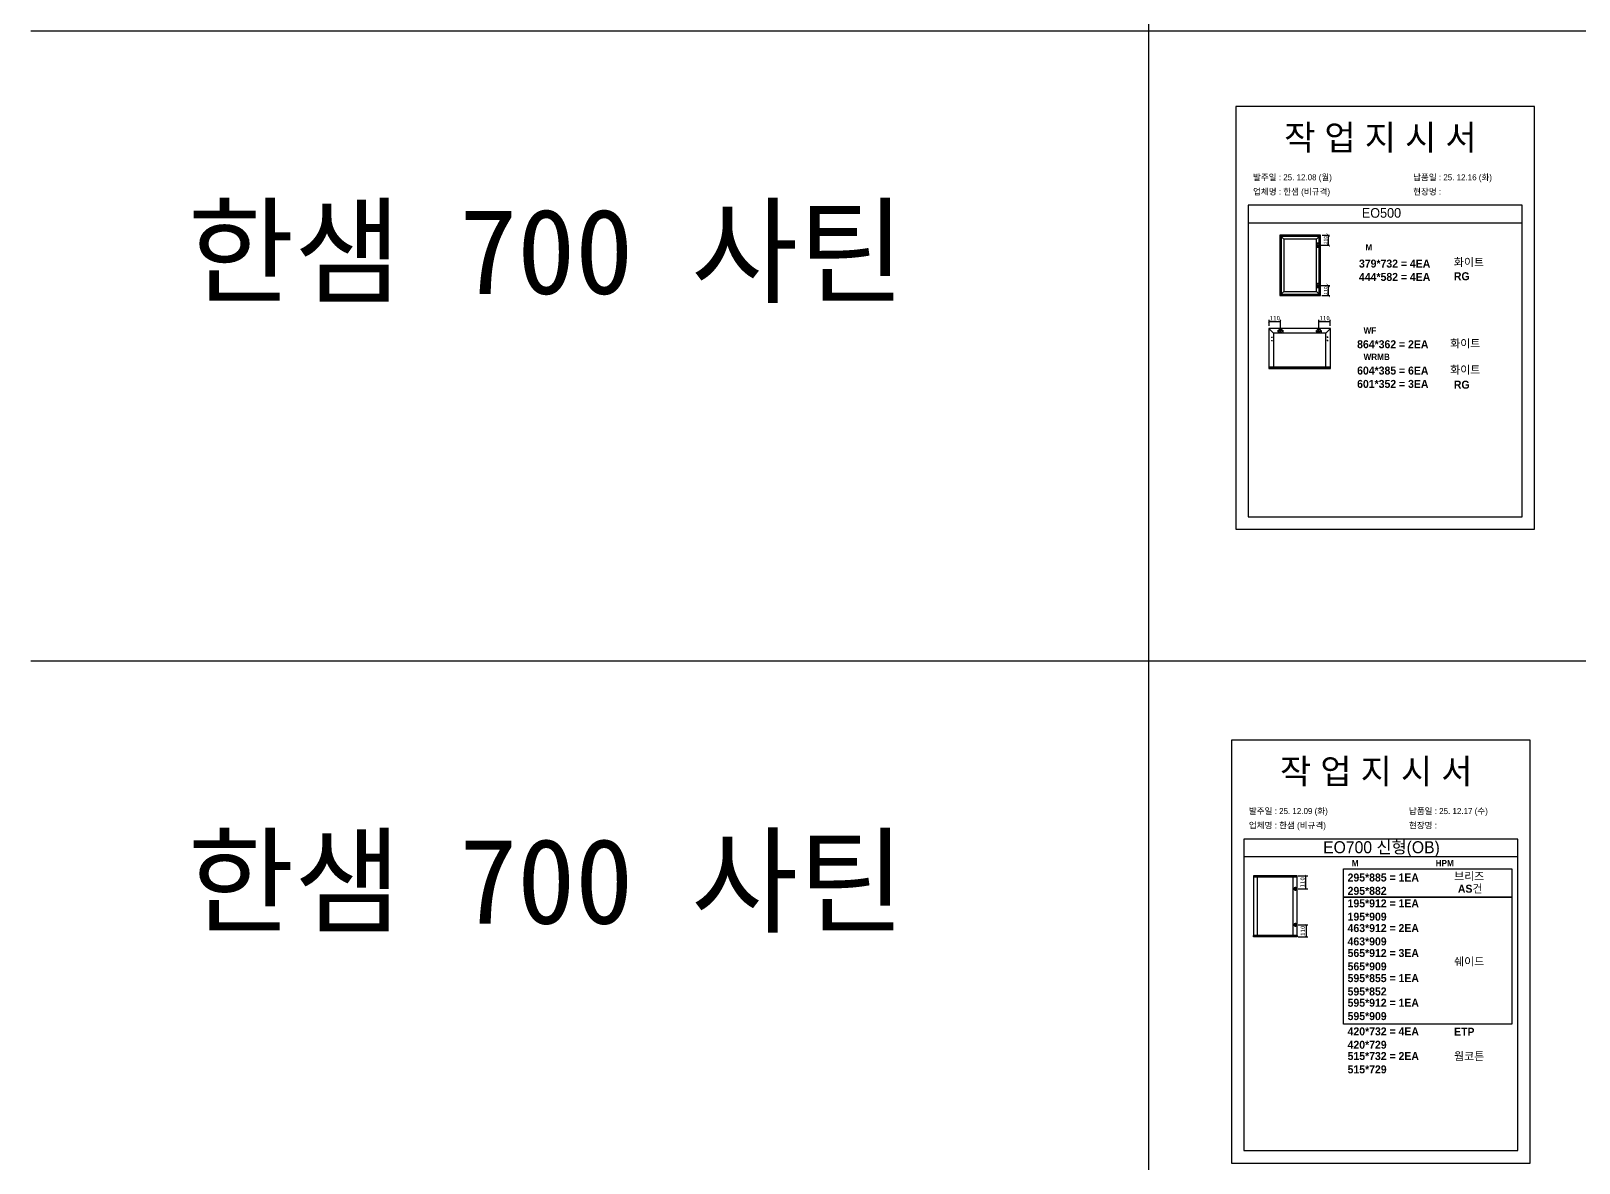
# Model space of a CAD drawing. Header units: millimetres. Extents: x -44117 to 256353, y -2095463 to 65325.
# Drawn here: x 104016 to 112720, y -544917 to -538555 of the extents above; entities that cross this region are included whole.
import ezdxf

# ---------------------------------------------------------------- set-up
doc = ezdxf.new("R2010")
doc.units = ezdxf.units.MM
doc.header["$LTSCALE"] = 10
doc.layers.add('Layer1', color=7, linetype='Continuous', lineweight=70)
doc.styles.add('MtX_Gulim', font='')
doc.styles.get('MtX_Gulim').set_extended_font_data('Gulim', bold=True)
doc.dimstyles.new('ISO-25', dxfattribs={"dimtxt": 2.5, "dimasz": 2.5, "dimexe": 1, "dimexo": 1, "dimtad": 1, "dimtxsty": 'Standard', "dimblk": 'ARCHTICK', "dimcen": 2.5, "dimadec": 0, "dimazin": 0, "dimtfac": 1, "dimtmove": 0, "dimatfit": 3, "dimfxl": 0, "dimarcsym": 0})

# ---------------------------------------------------------------- blocks, each defined once
blk = doc.blocks.new('_ArchTick')
at = {"color": 0, "linetype": 'ByBlock', "const_width": 0.15}
blk.add_lwpolyline([(-0.5, -0.5), (0.5, 0.5)], dxfattribs=at)
blk = doc.blocks.new('*D4173')
at = {"color": 0, "lineweight": -2}
for p, q in [((110976.9, -540212.3), (110976.9, -540177.7)), ((110976.9, -540187.7), (111041.5, -540187.7)), ((111041.5, -540225), (111041.5, -540177.7))]:
    blk.add_line(p, q, dxfattribs=at)
at = {"layer": 'Defpoints', "color": 0}
for p in [(111041.5, -540187.7), (110976.9, -540227.3), (111041.5, -540240)]:
    blk.add_point(p, dxfattribs=at)
at = {"color": 0, "lineweight": -2, "xscale": 10, "yscale": 10, "zscale": 10, "rotation": 180}
blk.add_blockref('_ArchTick', (110976.9, -540187.7), dxfattribs=at)
at = {"color": 0, "lineweight": -2, "xscale": 10, "yscale": 10, "zscale": 10}
blk.add_blockref('_ArchTick', (111041.5, -540187.7), dxfattribs=at)
at = {"color": 0, "insert": (111009.2, -540169), "char_height": 25, "attachment_point": 5}
blk.add_mtext('110', dxfattribs=at)
blk = doc.blocks.new('*D4174')
at = {"color": 0, "lineweight": -2}
for p, q in [((111257, -540225), (111257, -540177.7)), ((111257, -540187.7), (111321.5, -540187.7)), ((111321.5, -540212.3), (111321.5, -540177.7))]:
    blk.add_line(p, q, dxfattribs=at)
at = {"layer": 'Defpoints', "color": 0}
for p in [(111321.5, -540187.7), (111257, -540240), (111321.5, -540227.3)]:
    blk.add_point(p, dxfattribs=at)
at = {"color": 0, "lineweight": -2, "xscale": 10, "yscale": 10, "zscale": 10, "rotation": 180}
blk.add_blockref('_ArchTick', (111257, -540187.7), dxfattribs=at)
at = {"color": 0, "lineweight": -2, "xscale": 10, "yscale": 10, "zscale": 10}
blk.add_blockref('_ArchTick', (111321.5, -540187.7), dxfattribs=at)
at = {"color": 0, "insert": (111289.3, -540169), "char_height": 25, "attachment_point": 5}
blk.add_mtext('110', dxfattribs=at)
blk = doc.blocks.new('*D4175')
at = {"color": 0, "lineweight": -2}
for p, q in [((111274.9, -539702.5), (111317.5, -539702.5)), ((111309.5, -539702.5), (111309.5, -539758.6)), ((111264.3, -539758.6), (111317.5, -539758.6))]:
    blk.add_line(p, q, dxfattribs=at)
at = {"layer": 'Defpoints', "color": 0}
for p in [(111266.9, -539702.5), (111256.3, -539758.6), (111309.5, -539758.6)]:
    blk.add_point(p, dxfattribs=at)
at = {"color": 0, "lineweight": -2, "xscale": 20, "yscale": 20, "zscale": 20}
for p, rotation in [((111309.5, -539702.5), 90), ((111309.5, -539758.6), 270)]:
    blk.add_blockref('_ArchTick', p, dxfattribs=dict(at, rotation=rotation))
at = {"color": 0, "insert": (111294.5, -539730.5), "char_height": 20, "attachment_point": 5, "rotation": 90}
blk.add_mtext('110', dxfattribs=at)
blk = doc.blocks.new('*D4176')
at = {"color": 0, "lineweight": -2}
for p, q in [((111264.3, -539985.3), (111318, -539985.3)), ((111310, -539985.3), (111310, -540041.9)), ((111274.4, -540041.9), (111318, -540041.9))]:
    blk.add_line(p, q, dxfattribs=at)
at = {"layer": 'Defpoints', "color": 0}
for p in [(111256.3, -539985.3), (111266.4, -540041.9), (111310, -540041.9)]:
    blk.add_point(p, dxfattribs=at)
at = {"color": 0, "lineweight": -2, "xscale": 20, "yscale": 20, "zscale": 20}
for p, rotation in [((111310, -539985.3), 90), ((111310, -540041.9), 270)]:
    blk.add_blockref('_ArchTick', p, dxfattribs=dict(at, rotation=rotation))
at = {"color": 0, "insert": (111295, -540013.6), "char_height": 20, "attachment_point": 5, "rotation": 90}
blk.add_mtext('110', dxfattribs=at)
blk = doc.blocks.new('*D4185')
at = {"color": 0, "lineweight": -2}
for p, q in [((111139.9, -543302.8), (111194.5, -543302.8)), ((111184.5, -543376.5), (111184.5, -543302.8)), ((111139.9, -543376.5), (111194.5, -543376.5))]:
    blk.add_line(p, q, dxfattribs=at)
at = {"layer": 'Defpoints', "color": 0}
for p in [(111124.9, -543302.8), (111184.5, -543302.8), (111124.9, -543376.5)]:
    blk.add_point(p, dxfattribs=at)
at = {"color": 0, "lineweight": -2, "xscale": 10, "yscale": 10, "zscale": 10}
for p, rotation in [((111184.5, -543302.8), 90), ((111184.5, -543376.5), 270)]:
    blk.add_blockref('_ArchTick', p, dxfattribs=dict(at, rotation=rotation))
at = {"color": 0, "insert": (111165.7, -543339.7), "char_height": 25, "attachment_point": 5, "rotation": 90}
blk.add_mtext('110', dxfattribs=at)
blk = doc.blocks.new('*D4186')
at = {"color": 0, "lineweight": -2}
for p, q in [((111139.9, -543578.3), (111195.4, -543578.3)), ((111185.4, -543578.3), (111185.4, -543645.2)), ((111139.9, -543645.2), (111195.4, -543645.2))]:
    blk.add_line(p, q, dxfattribs=at)
at = {"layer": 'Defpoints', "color": 0}
for p in [(111124.9, -543578.3), (111124.9, -543645.2), (111185.4, -543645.2)]:
    blk.add_point(p, dxfattribs=at)
at = {"color": 0, "lineweight": -2, "xscale": 10, "yscale": 10, "zscale": 10}
for p, rotation in [((111185.4, -543578.3), 90), ((111185.4, -543645.2), 270)]:
    blk.add_blockref('_ArchTick', p, dxfattribs=dict(at, rotation=rotation))
at = {"color": 0, "insert": (111166.7, -543611.8), "char_height": 25, "attachment_point": 5, "rotation": 90}
blk.add_mtext('110', dxfattribs=at)

msp = doc.modelspace()

# ---------------------------------------------------------------- linework, layer by layer
at = {"color": 1}
for p, q in [((104015.69829, -538555.3442), (196284.84516, -538555.3442)), ((104015.69829, -538555.3442), (196284.84516, -538555.3442)), ((104015.69829, -542094.30979), (196284.84516, -542094.30979)), ((104015.69829, -542094.30979), (196284.84516, -542094.30979))]:
    msp.add_line(p, q, dxfattribs=at)
for p, q in [((112399.3911, -539534.83132), (110859.3911, -539534.83132)), ((112399.3911, -539634.83132), (110859.3911, -539634.83132)), ((111266.89896, -539701.94496, 20.09702), (111037.31908, -539701.94496, 20.09702)), ((111037.31908, -539701.94496, 20.09702), (111037.31908, -540041.92391, 20.09702)), ((111037.83507, -539702.46096, 94.61404), (111037.31908, -539702.46096, 94.61404)), ((111037.83507, -539702.46096, 94.61404), (111037.83507, -539701.94496, 94.61404)), ((111060.27706, -539724.90295, 20.09702), (111037.83507, -539702.46096, 20.09702)), ((111259.28062, -539709.56331, 20.09702), (111044.93742, -539709.56331, 20.09702)), ((111044.93742, -539709.56331, 20.09702), (111044.93742, -540034.30556, 20.09702)), ((111243.94097, -539724.90295, 20.09702), (111060.27706, -539724.90295, 20.09702)), ((111060.27706, -539724.90295, 20.09702), (111060.27706, -540018.96592, 20.09702)), ((111243.94097, -539724.90295, 20.09702), (111266.38296, -539702.46096, 20.09702)), ((111243.94097, -540018.96592, 20.09702), (111243.94097, -539724.90295, 20.09702)), ((111247.8531, -539746.98585, 20.09702), (111255.57439, -539746.98585, 20.09702)), ((111251.71375, -539750.8465, 20.09702), (111251.71375, -539743.12521, 20.09702)), ((111256.34652, -539744.52912, 20.09702), (111256.34652, -539772.60648, 20.09702)), ((111259.28062, -540034.30556, 20.09702), (111259.28062, -539709.56331, 20.09702)), ((111266.38296, -539702.46096, 94.61404), (111266.38296, -539701.94496, 94.61404)), ((111266.38296, -539702.46096, 94.61404), (111266.38296, -539701.94496, 94.61404)), ((111266.38296, -539702.46096, 94.61404), (111266.89896, -539702.46096, 94.61404)), ((111266.38296, -539702.46096, 94.61404), (111266.89896, -539702.46096, 94.61404)), ((111266.89896, -540041.92391, 20.09702), (111266.89896, -539701.94496, 20.09702)), ((111242.30784, -539758.5678, 20.09702), (111270.3852, -539758.5678, 20.09702)), ((111247.8531, -539770.14975, 20.09702), (111255.57439, -539770.14975, 20.09702)), ((111251.71375, -539774.0104, 20.09702), (111251.71375, -539766.2891, 20.09702)), ((111242.30607, -539985.30107, 20.09702), (111270.38343, -539985.30107, 20.09702)), ((111247.59395, -539973.71912, 20.09702), (111255.31524, -539973.71912, 20.09702)), ((111247.59395, -539996.88302, 20.09702), (111255.31524, -539996.88302, 20.09702)), ((111251.4546, -539969.85848, 20.09702), (111251.4546, -539977.57977, 20.09702)), ((111251.4546, -539993.02237, 20.09702), (111251.4546, -540000.74366, 20.09702)), ((111256.34475, -539971.26238, 20.09702), (111256.34475, -539999.33975, 20.09702)), ((111037.83507, -540041.40791, 94.61404), (111037.31908, -540041.40791, 94.61404)), ((111037.31908, -540041.92391, 20.09702), (111266.89896, -540041.92391, 20.09702)), ((111060.27706, -540018.96592, 20.09702), (111037.83507, -540041.40791, 20.09702)), ((111037.83507, -540041.40791, 94.61404), (111037.83507, -540041.92391, 94.61404)), ((111044.93742, -540034.30556, 20.09702), (111259.28062, -540034.30556, 20.09702)), ((111060.27706, -540018.96592, 20.09702), (111243.94097, -540018.96592, 20.09702)), ((111243.93748, -540018.96592, 20.09702), (111266.38462, -540041.40791, 20.09702)), ((111264.84172, -540041.92568, 20.09702), (111264.83995, -540041.92391, 20.09702)), ((111266.38296, -540041.40791, 94.61404), (111266.89896, -540041.40791, 94.61404)), ((111266.38296, -540041.40791, 94.61404), (111266.38296, -540041.92391, 94.61404)), ((111266.38296, -540041.40791, 94.61404), (111266.89896, -540041.40791, 94.61404)), ((111266.38296, -540041.40791, 94.61404), (111266.38296, -540041.92391, 94.61404)), ((110976.64831, -540227.31023), (110976.64831, -540451.65056)), ((111002.98906, -540253.65098), (110976.735, -540227.10096)), ((111321.53414, -540227.01427), (110976.94427, -540227.01427)), ((110989.96667, -540276.73614), (110995.88594, -540276.73614)), ((110992.92631, -540273.7765), (110992.92631, -540279.69577)), ((111002.98906, -540253.65098), (111002.98906, -540443.65955)), ((111295.48936, -540253.65098), (111002.98906, -540253.65098)), ((111057.60774, -540240.03666), (111025.32091, -540240.03666)), ((111030.51367, -540245.95593), (111025.77826, -540245.95593)), ((111028.14596, -540243.58823), (111028.14596, -540248.32364)), ((111041.46432, -540256.18008), (111041.46432, -540223.89325)), ((111057.15039, -540245.95593), (111052.41497, -540245.95593)), ((111054.78268, -540243.58823), (111054.78268, -540248.32364)), ((111240.87069, -540240.03666), (111273.15752, -540240.03666)), ((111246.06346, -540245.95593), (111241.32804, -540245.95593)), ((111243.69575, -540243.58823), (111243.69575, -540248.32364)), ((111257.01411, -540256.18008), (111257.01411, -540223.89325)), ((111272.70018, -540245.95593), (111267.96476, -540245.95593)), ((111270.33247, -540243.58823), (111270.33247, -540248.32364)), ((111295.48936, -540253.65098), (111321.74342, -540227.10096)), ((111295.48936, -540443.06762), (111295.48936, -540253.65098)), ((111308.51176, -540276.73614), (111302.59249, -540276.73614)), ((111305.55212, -540273.7765), (111305.55212, -540279.69577)), ((111321.83011, -540451.65056), (111321.83011, -540227.31023)), ((110989.96667, -540295.6778), (110995.88594, -540295.6778)), ((110992.92631, -540292.71817), (110992.92631, -540298.63743)), ((111308.51176, -540295.6778), (111302.59249, -540295.6778)), ((111305.55212, -540292.71817), (111305.55212, -540298.63743)), ((110976.64831, -540443.06762), (111321.83011, -540443.06762)), ((110976.64831, -540451.11783), (111321.53414, -540451.11783)), ((110976.94427, -540451.94652), (111321.53414, -540451.94652)), ((110978.12813, -540443.06762), (110978.12813, -540451.94652)), ((111320.35029, -540451.94652), (111320.35029, -540443.06762)), ((112376.12066, -543096.18693), (110836.12066, -543096.18693)), ((112376.12066, -543196.18693), (110836.12066, -543196.18693)), ((110889.00094, -543303.0912), (110889.00094, -543644.97809)), ((111135.50158, -543303.53393), (110889.00094, -543303.53393)), ((111135.50158, -543310.22409), (110889.00094, -543310.22409)), ((111135.25562, -543302.84524), (110889.24691, -543302.84524)), ((110910.89154, -543309.73217), (110910.89154, -543637.8452)), ((111113.36502, -543637.8452), (111113.36502, -543310.22409)), ((111134.27178, -543310.22409), (111134.27178, -543302.84524)), ((111135.50158, -543644.97809), (111135.50158, -543303.0912)), ((111135.50158, -543637.8452), (110889.00094, -543637.8452)), ((111135.50158, -543644.53536), (110889.00094, -543644.53536)), ((111135.25562, -543645.22406), (110889.24691, -543645.22406)), ((110890.23075, -543645.22406), (110890.23075, -543637.8452)), ((111134.27178, -543637.8452), (111134.27178, -543645.22406))]:
    msp.add_line(p, q)
for p in [(110300.49669, 21924.9366), (110300.49669, 14161.07811), (110300.49669, 18584.38997), (110300.49669, 10820.53148), (110300.49669, 18627.87121), (110300.49669, 10864.01272), (110300.49669, 15287.32457), (110300.49669, 7523.46608), (110300.49669, 3746.75115), (110300.49669, 21924.9366), (110300.49669, 14161.07811), (110300.49669, 18584.38997), (110300.49669, 10820.53148), (110300.49669, 18627.87121), (110300.49669, 10864.01272), (110300.49669, 15287.32457), (110300.49669, 7523.46608), (110300.49669, 3746.75115), (110300.49669, 21924.9366), (110300.49669, 14161.07811), (110300.49669, 18584.38997), (110300.49669, 10820.53148), (110300.49669, 18627.87121), (110300.49669, 10864.01272), (110300.49669, 15287.32457), (110300.49669, 7523.46608), (110300.49669, 3746.75115), (110300.49669, 21924.9366), (110300.49669, 14161.07811), (110300.49669, 18584.38997), (110300.49669, 10820.53148), (110300.49669, 18627.87121), (110300.49669, 10864.01272), (110300.49669, 15287.32457), (110300.49669, 7523.46608), (110300.49669, 3746.75115), (110300.49669, 21924.9366), (110300.49669, 14161.07811), (110300.49669, 18584.38997), (110300.49669, 10820.53148), (110300.49669, 18627.87121), (110300.49669, 10864.01272), (110300.49669, 15287.32457), (110300.49669, 7523.46608), (110300.49669, 3746.75115), (110300.49669, 21924.9366), (110300.49669, 14161.07811), (110300.49669, 18584.38997), (110300.49669, 10820.53148), (110300.49669, 18627.87121), (110300.49669, 10864.01272), (110300.49669, 15287.32457), (110300.49669, 7523.46608), (110300.49669, 3746.75115), (110300.49669, 21924.9366), (110300.49669, 14161.07811), (110300.49669, 18584.38997), (110300.49669, 10820.53148), (110300.49669, 18627.87121), (110300.49669, 10864.01272), (110300.49669, 15287.32457), (110300.49669, 7523.46608), (110300.49669, 3746.75115), (110300.49669, 21924.9366), (110300.49669, 14161.07811), (110300.49669, 18584.38997), (110300.49669, 10820.53148), (110300.49669, 18627.87121), (110300.49669, 10864.01272), (110300.49669, 15287.32457), (110300.49669, 7523.46608), (110300.49669, 3746.75115), (110300.49669, 21924.9366), (110300.49669, 14161.07811), (110300.49669, 18584.38997), (110300.49669, 10820.53148), (110300.49669, 18627.87121), (110300.49669, 10864.01272), (110300.49669, 15287.32457), (110300.49669, 7523.46608), (110300.49669, 3746.75115), (110300.49669, 21924.9366), (110300.49669, 14161.07811), (110300.49669, 18584.38997), (110300.49669, 10820.53148), (110300.49669, 18627.87121), (110300.49669, 10864.01272), (110300.49669, 15287.32457), (110300.49669, 7523.46608), (110300.49669, 3746.75115), (110300.49669, 12702.87182), (110300.49669, 4939.01333), (110300.49669, 9362.32519), (110300.49669, 1598.4667), (110300.49669, 9405.80642), (110300.49669, 1641.94794), (110300.49669, 6065.25979), (110300.49669, -1698.5987), (110300.49669, -5475.31363), (110300.49669, 12702.87182), (110300.49669, 4939.01333), (110300.49669, 9362.32519), (110300.49669, 1598.4667), (110300.49669, 9405.80642), (110300.49669, 1641.94794), (110300.49669, 6065.25979), (110300.49669, -1698.5987), (110300.49669, -5475.31363), (110300.49669, 12702.87182), (110300.49669, 4939.01333), (110300.49669, 9362.32519), (110300.49669, 1598.4667), (110300.49669, 9405.80642), (110300.49669, 1641.94794), (110300.49669, 6065.25979), (110300.49669, -1698.5987), (110300.49669, -5475.31363), (110300.49669, 12702.87182), (110300.49669, 4939.01333), (110300.49669, 9362.32519), (110300.49669, 1598.4667), (110300.49669, 9405.80642), (110300.49669, 1641.94794), (110300.49669, 6065.25979), (110300.49669, -1698.5987), (110300.49669, -5475.31363), (110300.49669, 12702.87182), (110300.49669, 4939.01333), (110300.49669, 9362.32519), (110300.49669, 1598.4667), (110300.49669, 9405.80642), (110300.49669, 1641.94794), (110300.49669, 6065.25979), (110300.49669, -1698.5987), (110300.49669, -5475.31363)]:
    msp.add_xline(p, (0, 1), dxfattribs=at)
for points in [[(110789.3911, -541355.6616), (112469.3911, -541355.6616), (112469.3911, -538979.6616), (110789.3911, -538979.6616)], [(110766.12066, -544917.01721), (112446.12066, -544917.01721), (112446.12066, -542541.01721), (110766.12066, -542541.01721)], [(111394.7853, -543263.93385), (112342.1595, -543263.93385), (112342.1595, -543423.80325), (111394.7853, -543423.80325)], [(111394.7853, -543423.80325), (112342.1595, -543423.80325), (112342.1595, -544136.9155), (111394.7853, -544136.9155)]]:
    msp.add_lwpolyline(points, close=True)
for points in [[(110859.3911, -539534.83132), (110859.3911, -541285.6616), (112399.3911, -541285.6616), (112399.3911, -539534.83132)], [(110836.12066, -543096.18693), (110836.12066, -544847.01721), (112376.12066, -544847.01721), (112376.12066, -543096.18693)]]:
    msp.add_lwpolyline(points)
for centre, radius in [((111256.34652, -539758.5678, 20.09702), 9.00818), ((111251.71375, -539746.98586, 20.09702), 2.00754), ((111251.71375, -539770.14975, 20.09702), 2.00754), ((111256.34475, -539985.30107, 20.09702), 9.00818), ((111251.4546, -539973.71912, 20.09702), 2.00754), ((111251.4546, -539996.88301, 20.09702), 2.00754), ((110992.92631, -540276.73614), 0.88789), ((111028.14596, -540245.95593), 0.94708), ((111041.46432, -540240.03666), 10.35872), ((111054.78268, -540245.95593), 0.94708), ((111243.69575, -540245.95593), 0.94708), ((111257.01411, -540240.03666), 10.35872), ((111270.33247, -540245.95593), 0.94708), ((111305.55212, -540276.73614), 0.88789), ((110992.92631, -540295.6778), 0.88789), ((111305.55212, -540295.6778), 0.88789)]:
    msp.add_circle(centre, radius)
for centre, radius, start, end in [((110976.94427, -540227.31023), 0.29596, 90, 180), ((111321.53414, -540227.31023), 0.29596, 0, 90), ((110976.94427, -540451.65056), 0.29596, 180, 270), ((111321.53414, -540451.65056), 0.29596, 270, 0), ((111135.25562, -543303.0912), 0.24596, 0, 90), ((110889.24691, -543644.97809), 0.24596, 180, 270), ((111135.25562, -543644.97809), 0.24596, 270, 0)]:
    msp.add_arc(centre, radius, start, end)
at = {"layer": 'Layer1'}
for p, q in [((111124.8636, -543367.39652), (111124.8636, -543385.52692)), ((111124.8636, -543587.40488), (111124.8636, -543569.27448))]:
    msp.add_line(p, q, dxfattribs=at)
for points in [[(111133.9288, -543376.46172), (111115.7984, -543376.46172)], [(111133.9288, -543578.33968), (111115.7984, -543578.33968)]]:
    msp.add_lwpolyline(points, close=True, dxfattribs=at)
for centre in [(111124.8636, -543376.46172), (111124.8636, -543578.33968)]:
    msp.add_circle(centre, 6.04347, dxfattribs=at)

# ---------------------------------------------------------------- texts
at = {"linetype": 'Continuous', "style": 'MtX_Gulim'}
for s, height, p in [('M', 35.04934, (111519.13654, -539788.63226)), ('WF', 35.049344, (111508.6056, -540256.15973)), ('WRMB', 35.049344, (111508.6056, -540404.07302)), ('M', 35.04934, (111441.98772, -543249.25233)), ('HPM', 35.049344, (111913.78007, -543249.25233))]:
    msp.add_text(s, height=height, dxfattribs=at).set_placement(p)
at = {"attachment_point": 1}
for s, width, gutter_width, heights, insert, char_height in [('{\\fGulim|b0|i0|c129|p50;작 업 지 시 서}', 3307.3198183, 12.5, [-155.84554], (111062.19771, -539083.82411), 140), ('\\pt11;{\\fGulim|b0|i0|c129|p50;발주일 : 25. 12.08 (월)}', 3307.3198183, 12.5, [34.50412], (110886.98835, -539360.54453), 34.3), ('{\\fGulim|b0|i0|c129|p50;납품일 : 25. 12.16 (화)}', 3307.3198183, 12.5, [35.09023], (111786.96634, -539360.54453), 34.3), ('{\\f굴림|b0|i0|c129|p50;한샘} 700 {\\f굴림|b0|i0|c129|p50;사틴}', 5072.1082947, 2395.6482, [-533.35869], (104895.62473, -539553.55157), 479.1296392), ('{\\fGulim|b0|i0|c129|p50;업체명 : 한샘 (비규격)}', 3307.3198183, 12.5, [36.11279], (110886.98835, -539441.20071), 34.3), ('{\\fGulim|b0|i0|c129|p50;현장명 : }', 3307.3198183, 12.5, [-38.2735], (111786.96634, -539441.20071), 34.3), ('{\\fGulim|b0|i0|c129|p50;EO500}', 5224.9748335, 19.74777, [57.05176], (111498.83314, -539550.53761), 54.1878762), ('{\\f굴림|b1|i0|c129|p50;379*732 = 4EA\\P444*582 = 4EA}', 13607.1496112, 175, [602.07594], (111482.85087, -539839.97946), 45), ('{\\f굴림|b1|i0|c129|p50;화이트}', 13607.1496112, 175, [-50], (112016.37088, -539832.49245), 45), ('{\\f굴림|b1|i0|c129|p50;RG}', 13607.1496112, 175, [-46.25], (112016.37088, -539911.19861), 45), ('{\\f굴림|b1|i0|c129|p50;864*362 = 2EA }', 13607.1496112, 175, [-46.36905], (111472.31993, -540293.29306), 45), ('{\\f굴림|b1|i0|c129|p50;화이트}', 13607.1496112, 175, [-50], (111995.46746, -540289.19418), 45), ('{\\f굴림|b1|i0|c129|p50;604*385 = 6EA\\P601*352 = 3EA }', 13607.1496112, 175, [-121.4881], (111472.31993, -540441.20636), 45), ('{\\f굴림|b1|i0|c129|p50;화이트}', 13607.1496112, 175, [-50], (111995.46746, -540437.10748), 45), ('{\\f굴림|b1|i0|c129|p50;RG}', 13607.1496112, 175, [-46.25], (112016.37088, -540520.49284), 45), ('{\\fGulim|b0|i0|c129|p50;작 업 지 시 서}', 3307.3198183, 12.5, [-155.84554], (111038.92727, -542645.17972), 140), ('\\pt11;{\\fGulim|b0|i0|c129|p50;발주일 : 25. 12.09 (화)}', 3307.3198183, 12.5, [34.50412], (110863.71791, -542921.90014), 34.3), ('{\\fGulim|b0|i0|c129|p50;납품일 : 25. 12.17 (수)}', 3307.3198183, 12.5, [35.09023], (111763.69589, -542921.90014), 34.3), ('{\\f굴림|b0|i0|c129|p50;한샘} 700 {\\f굴림|b0|i0|c129|p50;사틴}', 5072.1082947, 2395.6482, [-533.35869], (104895.62473, -543092.51716), 479.1296392), ('{\\fGulim|b0|i0|c129|p50;업체명 : 한샘 (비규격)}', 3307.3198183, 12.5, [36.11279], (110863.71791, -543002.55632), 34.3), ('{\\fGulim|b0|i0|c129|p50;현장명 : }', 3307.3198183, 12.5, [-38.2735], (111763.69589, -543002.55632), 34.3), ('{\\fGulim|b0|i0|c129|p50;EO700 신형(OB)}', 1597.0710432, 6.03612, [-85.06834], (111280.99817, -543108.61517), 67.6045736), ('{\\f굴림|b1|i0|c129|p50;295*885 = 1EA\\P\\C1;295*882}', 13607.1496112, 175, [-121.25], (111418.76056, -543289.98782), 45), ('{\\f굴림|b1|i0|c129|p50;브리즈}', 13607.1496112, 175, [-50], (112017.53422, -543282.97269), 45), ('{\\f굴림|b1|i0|c129|p50;AS건}', 13607.1496112, 175, [-48.57143], (112038.85014, -543353.0224), 45), ('{\\f굴림|b1|i0|c129|p50;195*912 = 1EA\\P\\C1;195*909}', 13607.1496112, 175, [-121.36905], (111418.76056, -543435.06375), 45), ('{\\f굴림|b1|i0|c129|p50;463*912 = 2EA\\P\\C1;463*909}', 13607.1496112, 175, [-121.30952], (111418.76056, -543574.21822), 45), ('{\\f굴림|b1|i0|c129|p50;565*912 = 3EA\\P\\C1;565*909}', 13607.1496112, 175, [-121.25], (111418.76056, -543714.35959), 45), ('{\\f굴림|b1|i0|c129|p50;쉐이드}', 13607.1496112, 175, [-50], (112017.53422, -543762.43017), 45), ('{\\f굴림|b1|i0|c129|p50;595*855 = 1EA\\P\\C1;595*852}', 13607.1496112, 175, [-121.25], (111418.76056, -543855.48787), 45), ('{\\f굴림|b1|i0|c129|p50;595*912 = 1EA\\P\\C1;595*909}', 13607.1496112, 175, [-121.25], (111418.76056, -543993.90215), 45), ('{\\f굴림|b1|i0|c129|p50;420*732 = 4EA\\P\\C1;420*729}', 13607.1496112, 175, [-121.36905], (111418.76056, -544154.85242), 45), ('{\\f굴림|b1|i0|c129|p50;ETP}', 13607.1496112, 175, [-46.07143], (112017.53422, -544156.53783), 45), ('{\\f굴림|b1|i0|c129|p50;515*732 = 2EA\\P\\C1;515*729}', 13607.1496112, 175, [-121.36905], (111418.76056, -544293.16905), 45), ('{\\f굴림|b1|i0|c129|p50;웜코튼}', 13607.1496112, 175, [40.38718], (112017.53422, -544294.85447), 45)]:
    msp.add_mtext_dynamic_manual_height_columns(s, width=width, gutter_width=gutter_width, heights=heights, dxfattribs=dict(at, insert=insert, char_height=char_height))

# ---------------------------------------------------------------- dimensions: what is measured, and where the dimension line sits
for base, p1, p2, override, picture, middle in [((111309.47011, -539758.5678, 20.09702), (111266.89896, -539702.46096, 94.61404), (111256.34652, -539758.5678, 20.09702), {"dimscale": 8}, '*D4175', (111294.47011, -539730.51438, 20.09702)), ((111309.98693, -540041.92391, 20.09702), (111256.34475, -539985.30107, 20.09702), (111266.38296, -540041.92391, 94.61404), {"dimscale": 8, "dimtxsty": 'Standard'}, '*D4176', (111294.98693, -540013.61249, 20.09702)), ((111184.47737, -543302.84524), (111124.8636, -543376.46172), (111124.8636, -543302.84524), {"dimscale": 10, "dimasz": 1, "dimexo": 1.5, "dimtxsty": 'Standard'}, '*D4185', (111165.72737, -543339.65348)), ((111185.43085, -543645.22406), (111124.8636, -543578.33968), (111124.8636, -543645.22406), {"dimscale": 10, "dimasz": 1, "dimexo": 1.5, "dimtxsty": 'Standard'}, '*D4186', (111166.68085, -543611.78187))]:
    dim = msp.add_linear_dim(base=base, p1=p1, p2=p2, angle=90, text='110', dimstyle='ISO-25', override=override)
    dim.commit()
    dim.dimension.update_dxf_attribs({"geometry": picture, "text_midpoint": middle})
for base, p1, p2, picture, middle in [((111041.46432, -540187.72983), (110976.94427, -540227.31023), (111041.46432, -540240.03666), '*D4173', (111009.2043, -540168.97983)), ((111321.53414, -540187.72983), (111257.0141, -540240.03666), (111321.53414, -540227.31023), '*D4174', (111289.27412, -540168.97983))]:
    dim = msp.add_linear_dim(base=base, p1=p1, p2=p2, text='110', dimstyle='ISO-25', override={"dimscale": 10, "dimasz": 1, "dimexo": 1.5, "dimtxsty": 'Standard'})
    dim.commit()
    dim.dimension.update_dxf_attribs({"geometry": picture, "text_midpoint": middle})

doc.saveas('drawing.dxf')
